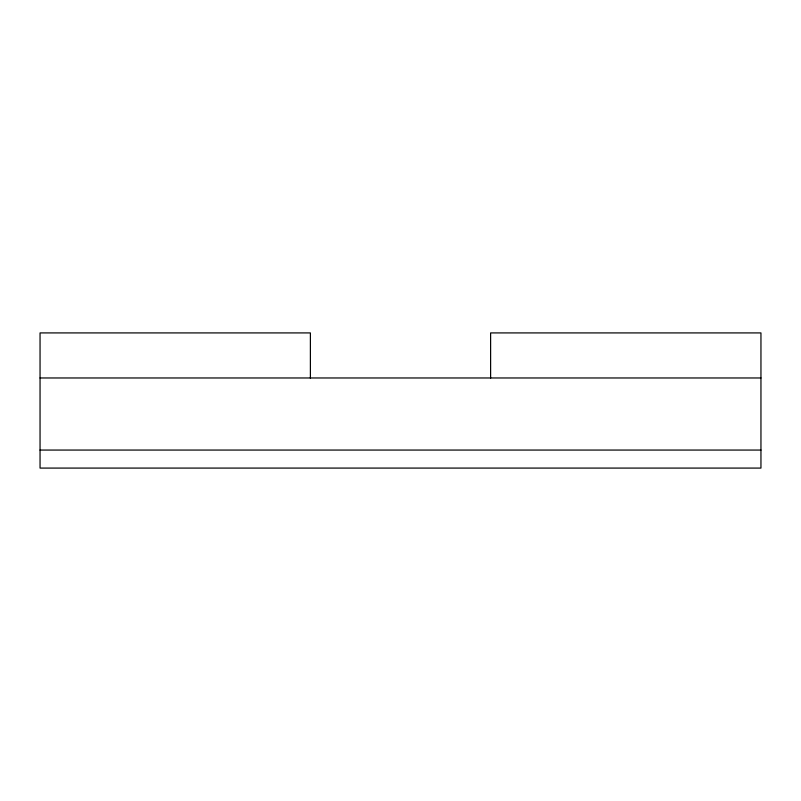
<?xml version="1.0" encoding="UTF-8"?>
<svg xmlns="http://www.w3.org/2000/svg" width="801" height="801" viewBox="0 0 801 801"><rect width="100%" height="100%" fill="white"/><g stroke="black" fill="none" stroke-linecap="round" stroke-linejoin="round"><path stroke-width="1.2" d="M40.05 377.972L760.95 377.972M40.05 450.062L760.95 450.062M490.613 378.152L490.613 332.916L760.95 332.916L760.95 468.084L40.05 468.084L40.05 332.916L310.387 332.916L310.387 378.152"/></g></svg>
